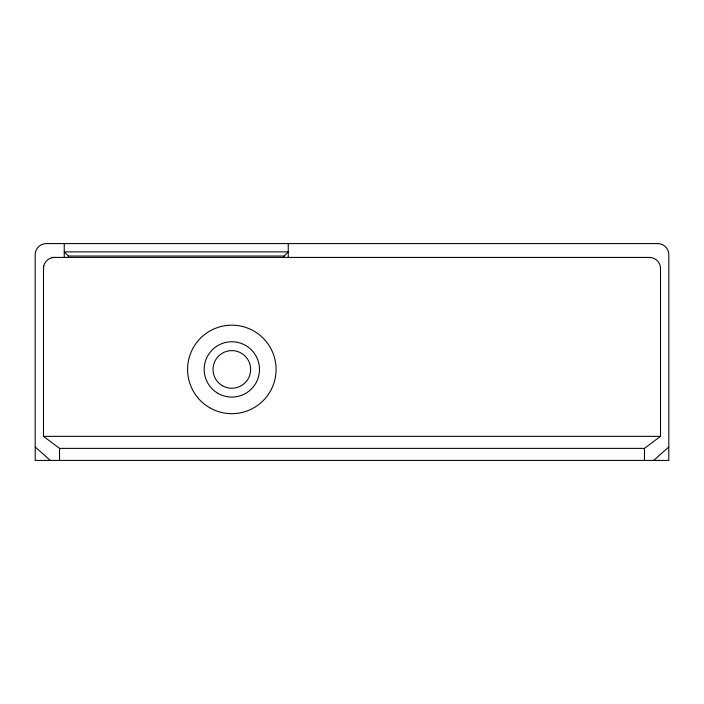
<?xml version="1.0" encoding="UTF-8"?>
<svg xmlns="http://www.w3.org/2000/svg" width="704" height="704" viewBox="0 0 704 704"><rect width="100%" height="100%" fill="white"/><g stroke="black" fill="none" stroke-linecap="round" stroke-linejoin="round"><path stroke-width="1.06" d="M284.108 256.036L288.253 251.882L64.24 251.882L68.385 256.036L284.108 256.036L284.108 257.418M653.673 460.416L668.8 446.996M43.498 265.461L43.498 436.348L59.541 448.378L644.459 448.378L660.502 436.348L660.502 268.479A11.062 11.062 0 0 0 649.44 257.418L51.542 257.418M43.498 436.348L660.502 436.348M35.2 446.996L50.327 460.416M644.459 448.378L644.459 460.416M288.253 243.584L288.253 257.418M68.385 256.036L68.385 257.418M64.24 243.584L64.24 257.418M59.541 448.378L59.541 460.416M43.498 268.479A11.062 11.062 0 0 1 54.56 257.418M657.738 243.584L46.262 243.584A11.062 11.062 0 0 0 35.2 254.654L35.2 460.416L668.8 460.416L668.8 254.654A11.062 11.062 0 0 0 657.738 243.584M222.429 385.713A18.806 18.806 0 0 0 250.642 369.424A18.806 18.806 0 0 0 222.429 353.135A18.806 18.806 0 0 0 222.429 385.713M209.713 407.748A44.246 44.246 0 0 0 276.082 369.424A44.246 44.246 0 0 0 209.713 331.1A44.246 44.246 0 0 0 209.713 407.748M218.002 393.378A27.658 27.658 0 0 0 259.494 369.424A27.658 27.658 0 0 0 218.002 345.47A27.658 27.658 0 0 0 218.002 393.378"/></g></svg>
